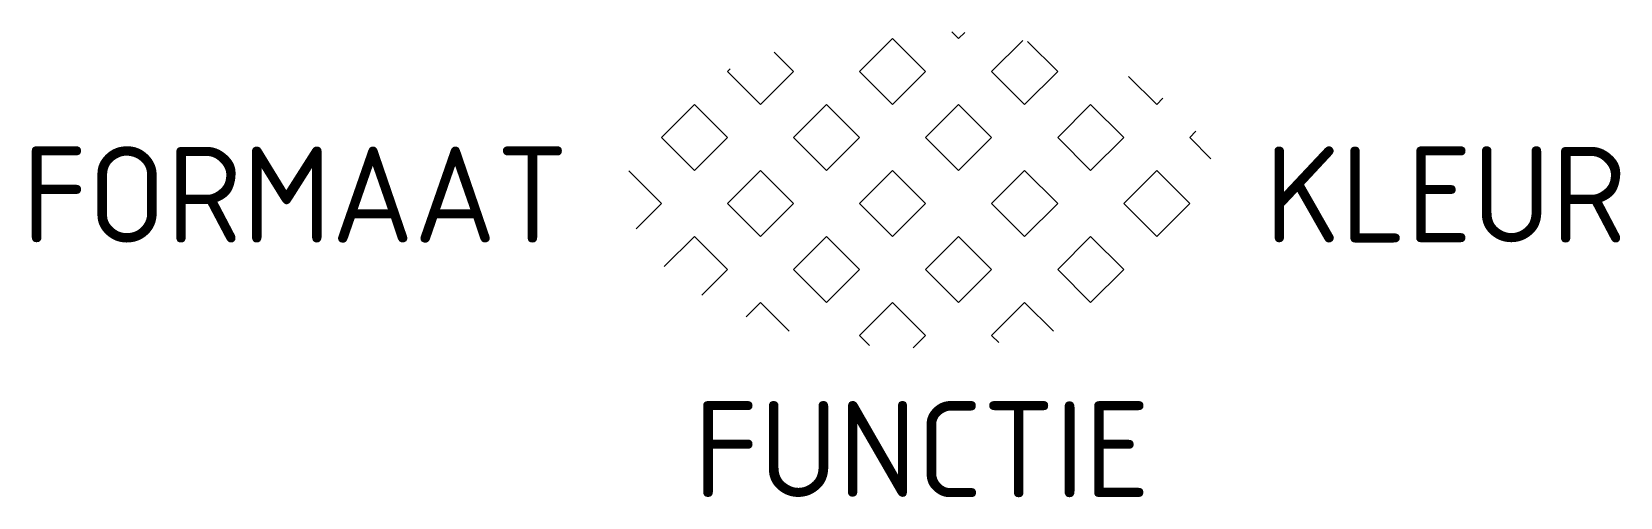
# Model space of a CAD drawing. Header units: metres. Extents: x -16.7 to 13.1, y -5.8 to 3.
import ezdxf
from ezdxf.enums import TextEntityAlignment as Align

# ---------------------------------------------------------------- set-up
doc = ezdxf.new("R2010")
doc.units = ezdxf.units.M
doc.styles.add('NLCS-ISO', font='NLCS-ISO.ttf')

msp = doc.modelspace()

# ---------------------------------------------------------------- linework, layer by layer
for p, q in [((-1.165, 2.211), (-0.546, 2.829)), ((0.073, 2.211), (-0.546, 2.829)), ((0.691, 2.829), (0.563, 2.958)), ((0.691, 2.829), (0.805, 2.943)), ((1.31, 2.211), (1.894, 2.795)), ((2.548, 2.211), (1.981, 2.777)), ((-2.402, 2.211), (-2.767, 2.575)), ((-3.64, 2.211), (-3.588, 2.262)), ((-3.021, 1.592), (-3.64, 2.211)), ((-3.021, 1.592), (-2.402, 2.211)), ((-0.546, 1.592), (-1.165, 2.211)), ((-0.546, 1.592), (0.073, 2.211)), ((1.929, 1.592), (1.31, 2.211)), ((1.929, 1.592), (2.548, 2.211)), ((4.404, 1.592), (3.875, 2.121)), ((-4.877, 0.973), (-4.258, 1.592)), ((-3.64, 0.973), (-4.258, 1.592)), ((-2.402, 0.973), (-1.784, 1.592)), ((-1.165, 0.973), (-1.784, 1.592)), ((0.073, 0.973), (0.691, 1.592)), ((1.31, 0.973), (0.691, 1.592)), ((2.548, 0.973), (3.166, 1.592)), ((3.785, 0.973), (3.166, 1.592)), ((4.404, 1.592), (4.521, 1.71)), ((-4.258, 0.354), (-4.877, 0.973)), ((-4.258, 0.354), (-3.64, 0.973)), ((-1.784, 0.354), (-2.402, 0.973)), ((-1.784, 0.354), (-1.165, 0.973)), ((0.691, 0.354), (0.073, 0.973)), ((0.691, 0.354), (1.31, 0.973)), ((3.166, 0.354), (2.548, 0.973)), ((3.166, 0.354), (3.785, 0.973)), ((5.022, 0.973), (5.14, 1.091)), ((5.421, 0.575), (5.022, 0.973)), ((-4.877, -0.264), (-5.487, 0.346)), ((-3.64, -0.264), (-3.021, 0.354)), ((-2.402, -0.264), (-3.021, 0.354)), ((-1.165, -0.264), (-0.546, 0.354)), ((0.073, -0.264), (-0.546, 0.354)), ((1.31, -0.264), (1.929, 0.354)), ((2.548, -0.264), (1.929, 0.354)), ((3.785, -0.264), (4.404, 0.354)), ((5.022, -0.264), (4.404, 0.354)), ((-5.352, -0.739), (-4.877, -0.264)), ((-3.021, -0.883), (-3.64, -0.264)), ((-3.021, -0.883), (-2.402, -0.264)), ((-0.546, -0.883), (-1.165, -0.264)), ((-0.546, -0.883), (0.073, -0.264)), ((1.929, -0.883), (1.31, -0.264)), ((1.929, -0.883), (2.548, -0.264)), ((4.404, -0.883), (3.785, -0.264)), ((4.404, -0.883), (5.022, -0.264)), ((-4.825, -1.449), (-4.258, -0.883)), ((-3.64, -1.502), (-4.258, -0.883)), ((-2.402, -1.502), (-1.784, -0.883)), ((-1.165, -1.502), (-1.784, -0.883)), ((0.073, -1.502), (0.691, -0.883)), ((1.31, -1.502), (0.691, -0.883)), ((2.548, -1.502), (3.166, -0.883)), ((3.785, -1.502), (3.166, -0.883)), ((-4.12, -1.982), (-3.64, -1.502)), ((-1.784, -2.12), (-2.402, -1.502)), ((-1.784, -2.12), (-1.165, -1.502)), ((0.691, -2.12), (0.073, -1.502)), ((0.691, -2.12), (1.31, -1.502)), ((3.166, -2.12), (2.548, -1.502)), ((3.166, -2.12), (3.785, -1.502)), ((-3.29, -2.39), (-3.021, -2.12)), ((-2.484, -2.657), (-3.021, -2.12)), ((-1.165, -2.739), (-0.546, -2.12)), ((0.073, -2.739), (-0.546, -2.12)), ((1.31, -2.739), (1.929, -2.12)), ((2.47, -2.661), (1.929, -2.12)), ((-0.976, -2.928), (-1.165, -2.739)), ((-0.16, -2.972), (0.073, -2.739)), ((1.443, -2.872), (1.31, -2.739))]:
    msp.add_line(p, q)

# ---------------------------------------------------------------- texts
at = {"style": 'NLCS-ISO'}
msp.add_attdef('FORMAAT', text='', height=1.8, dxfattribs=at).set_placement((-6.621, -0.096), align=Align.MIDDLE_RIGHT)
msp.add_attdef('KLEUR', text='', height=1.8, dxfattribs=at).set_placement((6.429, -0.096), align=Align.MIDDLE_LEFT)
at = {"style": 'NLCS-ISO', "flags": 1}
msp.add_attdef('FUNCTIE', text='', height=1.8, dxfattribs=at).set_placement((0, -3.975), align=Align.TOP_CENTER)

doc.saveas('drawing.dxf')
